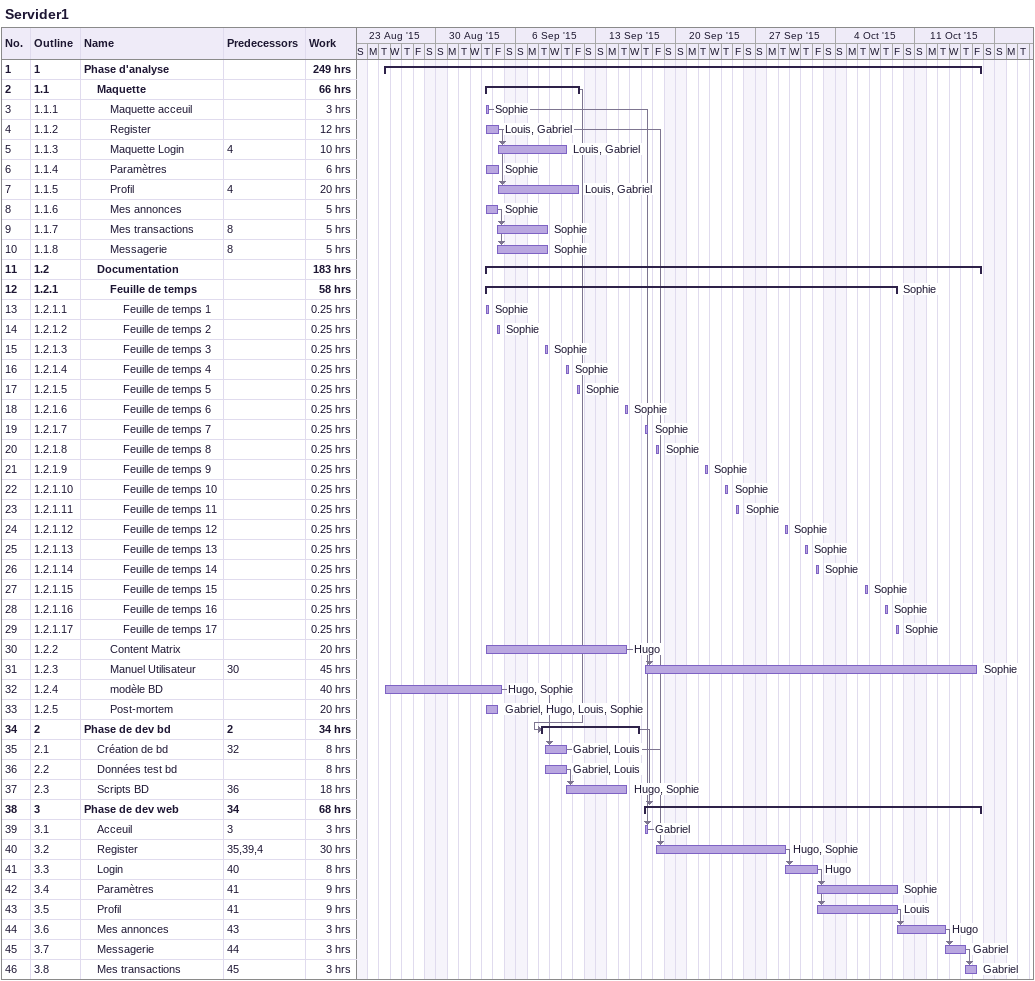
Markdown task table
Servider1

| ID | WBS | Task | Start | Finish | Predecessors | Resources | Work (h) |
|---|---|---|---|---|---|---|---|
| 1 | 1 | **Phase d'analyse** | 2015-08-25 | 2015-10-16 |  |  | 249 |
| 2 | 1.1 | **Maquette** | 2015-09-03 | 2015-09-11 |  |  | 66 |
| 3 | 1.1.1 | Maquette acceuil | 2015-09-03 | 2015-09-03 |  | Sophie | 3 |
| 4 | 1.1.2 | Register | 2015-09-03 | 2015-09-04 |  | Louis, Gabriel | 12 |
| 5 | 1.1.3 | Maquette Login | 2015-09-04 | 2015-09-10 | 4 | Louis, Gabriel | 10 |
| 6 | 1.1.4 | Paramètres | 2015-09-03 | 2015-09-04 |  | Sophie | 6 |
| 7 | 1.1.5 | Profil | 2015-09-04 | 2015-09-11 | 4 | Louis, Gabriel | 20 |
| 8 | 1.1.6 | Mes annonces | 2015-09-03 | 2015-09-04 |  | Sophie | 5 |
| 9 | 1.1.7 | Mes transactions | 2015-09-04 | 2015-09-08 | 8 | Sophie | 5 |
| 10 | 1.1.8 | Messagerie | 2015-09-04 | 2015-09-08 | 8 | Sophie | 5 |
| 11 | 1.2 | **Documentation** | 2015-09-03 | 2015-10-16 |  |  | 183 |
| 12 | 1.2.1 | **Feuille de temps** | 2015-09-03 | 2015-10-09 |  | Sophie | 58 |
| 13 | 1.2.1.1 | Feuille de temps 1 | 2015-09-03 | 2015-09-03 |  | Sophie | 0.25 |
| 14 | 1.2.1.2 | Feuille de temps 2 | 2015-09-04 | 2015-09-04 |  | Sophie | 0.25 |
| 15 | 1.2.1.3 | Feuille de temps 3 | 2015-09-08 | 2015-09-08 |  | Sophie | 0.25 |
| 16 | 1.2.1.4 | Feuille de temps 4 | 2015-09-10 | 2015-09-10 |  | Sophie | 0.25 |
| 17 | 1.2.1.5 | Feuille de temps 5 | 2015-09-11 | 2015-09-11 |  | Sophie | 0.25 |
| 18 | 1.2.1.6 | Feuille de temps 6 | 2015-09-15 | 2015-09-15 |  | Sophie | 0.25 |
| 19 | 1.2.1.7 | Feuille de temps 7 | 2015-09-17 | 2015-09-17 |  | Sophie | 0.25 |
| 20 | 1.2.1.8 | Feuille de temps 8 | 2015-09-18 | 2015-09-18 |  | Sophie | 0.25 |
| 21 | 1.2.1.9 | Feuille de temps 9 | 2015-09-22 | 2015-09-22 |  | Sophie | 0.25 |
| 22 | 1.2.1.10 | Feuille de temps 10 | 2015-09-24 | 2015-09-24 |  | Sophie | 0.25 |
| 23 | 1.2.1.11 | Feuille de temps 11 | 2015-09-25 | 2015-09-25 |  | Sophie | 0.25 |
| 24 | 1.2.1.12 | Feuille de temps 12 | 2015-09-29 | 2015-09-29 |  | Sophie | 0.25 |
| 25 | 1.2.1.13 | Feuille de temps 13 | 2015-10-01 | 2015-10-01 |  | Sophie | 0.25 |
| 26 | 1.2.1.14 | Feuille de temps 14 | 2015-10-02 | 2015-10-02 |  | Sophie | 0.25 |
| 27 | 1.2.1.15 | Feuille de temps 15 | 2015-10-06 | 2015-10-06 |  | Sophie | 0.25 |
| 28 | 1.2.1.16 | Feuille de temps 16 | 2015-10-08 | 2015-10-08 |  | Sophie | 0.25 |
| 29 | 1.2.1.17 | Feuille de temps 17 | 2015-10-09 | 2015-10-09 |  | Sophie | 0.25 |
| 30 | 1.2.2 | Content Matrix | 2015-09-03 | 2015-09-15 |  | Hugo | 20 |
| 31 | 1.2.3 | Manuel Utilisateur | 2015-09-17 | 2015-10-16 | 30 | Sophie | 45 |
| 32 | 1.2.4 | modèle BD | 2015-08-25 | 2015-09-04 |  | Hugo, Sophie | 40 |
| 33 | 1.2.5 | Post-mortem | 2015-09-03 | 2015-09-04 |  | Gabriel, Hugo, Louis, Sophie | 20 |
| 34 | 2 | **Phase de dev bd** | 2015-09-08 | 2015-09-16 | 2 |  | 34 |
| 35 | 2.1 | Création de bd | 2015-09-08 | 2015-09-10 | 32 | Gabriel, Louis | 8 |
| 36 | 2.2 | Données test bd | 2015-09-08 | 2015-09-10 |  | Gabriel, Louis | 8 |
| 37 | 2.3 | Scripts BD | 2015-09-10 | 2015-09-15 | 36 | Hugo, Sophie | 18 |
| 38 | 3 | **Phase de dev web** | 2015-09-17 | 2015-10-16 | 34 |  | 68 |
| 39 | 3.1 | Acceuil | 2015-09-17 | 2015-09-17 | 3 | Gabriel | 3 |
| 40 | 3.2 | Register | 2015-09-18 | 2015-09-29 | 35, 39, 4 | Hugo, Sophie | 30 |
| 41 | 3.3 | Login | 2015-09-29 | 2015-10-02 | 40 | Hugo | 8 |
| 42 | 3.4 | Paramètres | 2015-10-02 | 2015-10-09 | 41 | Sophie | 9 |
| 43 | 3.5 | Profil | 2015-10-02 | 2015-10-09 | 41 | Louis | 9 |
| 44 | 3.6 | Mes annonces | 2015-10-09 | 2015-10-13 | 43 | Hugo | 3 |
| 45 | 3.7 | Messagerie | 2015-10-13 | 2015-10-15 | 44 | Gabriel | 3 |
| 46 | 3.8 | Mes transactions | 2015-10-15 | 2015-10-16 | 45 | Gabriel | 3 |
